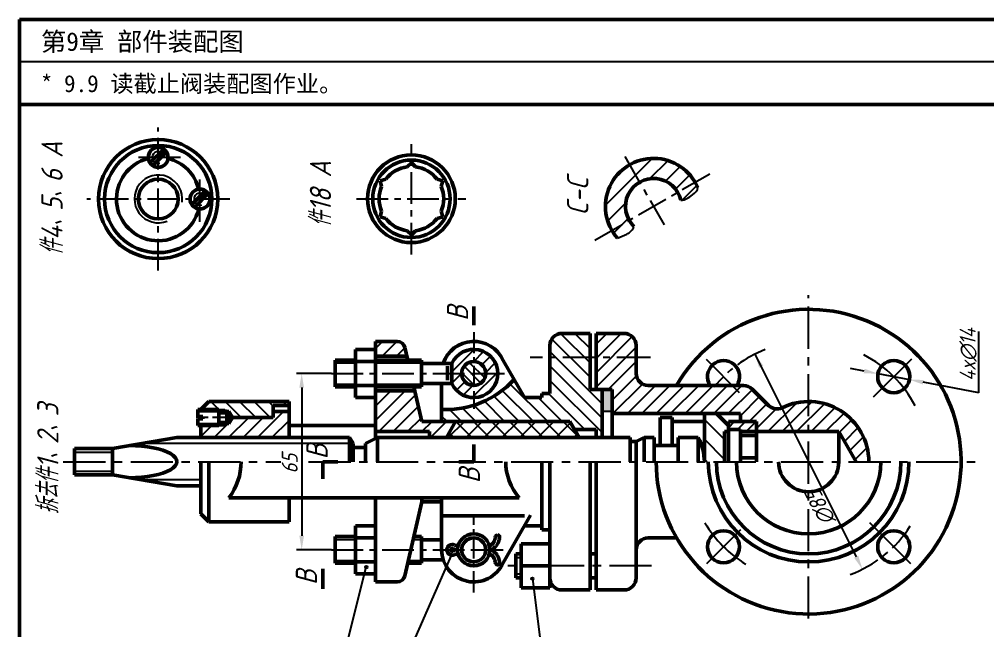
# Model space of a CAD drawing. Header units: millimetres. Extents: x 0 to 322, y 0 to 226.
# Drawn here: x 0 to 182.2, y 110.9 to 226 of the extents above; entities that cross this region are included whole.
import ezdxf

# ---------------------------------------------------------------- set-up
doc = ezdxf.new("R2010")
doc.units = ezdxf.units.MM
doc.header["$LTSCALE"] = 0.25
doc.linetypes.add('CENTER', pattern=[50.8, 31.75, -6.35, 6.35, -6.35])
doc.layers.add('点画线层', color=7, linetype='CENTER')
doc.layers.add('细实线层', color=7, linetype='Continuous')
doc.layers.add('粗实线层', color=7, linetype='Continuous', lineweight=50)
doc.styles.get("Standard").update_dxf_attribs({"font": 'gbeitc.shx', "height": 4, "bigfont": 'gbcbig.shx'})
doc.styles.add('宋体', font='SimSun.ttf', dxfattribs={"height": 3.5})
pattern_1 = [(45, (-14.4835, 294.016), (-1.35551, 1.35551), [])]
pattern_2 = [(135, (-14.4835, 294.016), (-1.35551, -1.35551), [])]

msp = doc.modelspace()

# ---------------------------------------------------------------- hatches: boundary and pattern name
at = {"layer": '粗实线层'}
msp.add_hatch(color=256, dxfattribs=at).paths.add_polyline_path([(109.63, 152.16), (111.51, 152.16), (111.51, 156.31), (109.63, 156.31)])
at = {"layer": '细实线层'}
h = msp.add_hatch(dxfattribs=at)
h.set_pattern_fill('ANSI31', color=256, scale=0.754717, style=0)
h.set_pattern_definition([(45, (-94.63, 355.5088), (-1.694388, 1.694388), [])])
edge = h.paths.add_edge_path()
edge.add_spline(control_points=[(112.51, 184.8), (113.08, 185.09), (114.3, 185.42), (115.45, 186.36), (115.62, 187)], knot_values=[0, 0, 0, 0, 1.906772, 3.886429, 3.886429, 3.886429, 3.886429], degree=3, periodic=0)
edge.add_arc((119.32, 190.77), 5.28, 210, 225.5396, ccw=False)
edge.add_line((114.75, 188.13), (111.48, 186.24))
edge.add_arc((119.32, 190.77), 9.06, 210, 221.2359)
h.paths.add_polyline_path([(116.68, 195.35), (114.8, 198.61, 0.414214), (111.48, 186.24), (114.75, 188.13, -0.414214)])
h.paths.add_polyline_path([(114.8, 198.61), (116.68, 195.35, -0.414214), (123.9, 193.41), (127.17, 195.3, 0.414214)])
edge = h.paths.add_edge_path()
edge.add_spline(control_points=[(124.47, 191.97), (125.26, 191.97), (126.42, 192.76), (127.65, 193.77), (127.65, 194.35)], knot_values=[0, 0, 0, 0, 2.378017, 4.093495, 4.093495, 4.093495, 4.093495], degree=3, periodic=0)
edge.add_arc((119.32, 190.77), 9.06, 23.2534, 30)
edge.add_line((127.17, 195.3), (123.9, 193.41))
edge.add_arc((119.32, 190.77), 5.28, 13.1483, 30, ccw=False)
h = msp.add_hatch(dxfattribs=at)
h.set_pattern_fill('ANSI31', color=256, scale=0.603774, angle=90, style=0)
h.set_pattern_definition(pattern_2)
h.paths.add_polyline_path([(107.36, 162.35), (99.81, 162.35), (99.81, 155.56), (98.31, 155.56), (98.31, 154.8), (95.02, 154.8), (93.06, 158.2, -0.225093), (79.44, 152.55), (79.44, 150.28), (103.59, 150.28), (104.46, 148.77), (108.49, 148.77), (108.49, 147.26), (109.63, 147.26), (109.63, 156.31), (107.36, 156.31)])
h.paths.add_polyline_path([(102.08, 166.88, 0.414214), (99.81, 164.62), (99.81, 162.35), (107.36, 162.35), (107.36, 166.88)])
h = msp.add_hatch(dxfattribs=at)
h.set_pattern_fill('ANSI31', color=256, scale=0.603774, style=0)
h.set_pattern_definition(pattern_1)
h.paths.add_polyline_path([(113.78, 166.88), (108.49, 166.88), (108.49, 162.35), (116.04, 162.35), (116.04, 164.62, 0.414214)])
h.paths.add_polyline_path([(134.15, 157.07), (118.31, 157.07, -0.414214), (116.04, 159.33), (116.04, 162.35), (108.49, 162.35), (108.49, 156.31), (111.51, 156.31), (111.51, 151.79), (135.66, 151.79), (135.66, 150.28), (138.68, 150.28), (138.68, 148.39), (142.83, 148.39)])
h.paths.add_polyline_path([(148.49, 154.05, 0.114409), (143.51, 152.89, -0.320617), (140.92, 153.33), (137.84, 156.41, 0.198912), (136.24, 157.07), (134.15, 157.07), (142.83, 148.39), (148.49, 148.39)])
h.paths.add_polyline_path([(148.49, 154.05), (148.49, 148.39), (154.15, 148.39), (156.5, 150.73, 0.198912)])
h.paths.add_polyline_path([(156.5, 150.73), (154.15, 148.39), (157.42, 142.73), (159.81, 142.73, 0.198912)])
h = msp.add_hatch(dxfattribs=at)
h.set_pattern_fill('ANSI31', color=256, scale=0.603774, style=0)
h.set_pattern_definition(pattern_1)
h.paths.add_polyline_path([(66.98, 165.37), (66.98, 162.6), (72.91, 162.6), (72.54, 164.2, 0.349242), (71.07, 165.37)])
h.paths.add_polyline_path([(66.98, 148.39), (77.17, 148.39), (77.17, 147.26), (80.34, 147.26), (82.08, 150.28), (75.75, 150.28), (74.42, 156.06), (66.98, 156.06)])
h = msp.add_hatch(dxfattribs=at)
h.set_pattern_fill('ANSI31', color=256, scale=0.483019, angle=360, style=0)
h.set_pattern_definition([(45, (245.5043, 15.8215), (-1.084408, 1.084408), [])])
h.paths.add_polyline_path([(85.48, 163.86), (85.48, 161.6, -0.414214), (87.74, 159.33), (90, 159.33, 0.414214)])
h.paths.add_polyline_path([(85.48, 157.07), (85.48, 154.8, 0.414214), (90, 159.33), (87.74, 159.33, -0.414214)])
h.paths.add_polyline_path([(81.36, 161.22), (81.36, 159.33), (83.21, 159.33, -0.414214), (85.48, 161.6), (85.48, 163.86, 0.293253)])
h.paths.add_polyline_path([(83.21, 159.33), (81.36, 159.33), (81.36, 157.45, 0.293253), (85.48, 154.8), (85.48, 157.07, -0.414214)], flags=17)
h = msp.add_hatch(dxfattribs=at)
h.set_pattern_fill('ANSI31', color=256, scale=0.377358, angle=90, style=0)
h.set_pattern_definition([(135, (245.5043, 15.8215), (-0.847194, -0.847194), [])])
edge = h.paths.add_edge_path()
edge.add_arc((85.48, 159.33), 2.26, 0, 360)
h = msp.add_hatch(dxfattribs=at)
h.set_pattern_fill('ANSI31', color=256, scale=0.603774, angle=90, style=0)
h.set_pattern_definition(pattern_2)
h.paths.add_polyline_path([(50.76, 154.05), (35.66, 154.05), (34.15, 152.54), (37.55, 152.54), (38.68, 152.54), (38.68, 152.16), (39.44, 152.16), (40.09, 151.03), (40.31, 151.03), (47.74, 151.03), (47.74, 153.3), (50.76, 153.3)])
h.paths.add_polyline_path([(38.68, 152.54), (37.55, 152.54), (37.55, 152.16), (38.68, 152.16)], flags=17)
h = msp.add_hatch(dxfattribs=at)
h.set_pattern_fill('ANSI31', color=256, scale=0.603774, style=0)
h.set_pattern_definition(pattern_1)
h.paths.add_polyline_path([(50.76, 147.26), (50.76, 152.16), (47.74, 152.16), (47.74, 151.03), (40.09, 151.03), (39.44, 149.9), (38.68, 149.9), (38.68, 149.52), (37.55, 149.52), (34.15, 149.52), (34.15, 147.26)])
h = msp.add_hatch(dxfattribs=at)
h.set_pattern_fill('ANSI31', color=256, scale=0.830189, angle=90, style=0)
h.set_pattern_definition([(135, (-14.4835, 294.016), (-1.863827, -1.863827), [])])
h.paths.add_polyline_path([(133.4, 149.52), (131.14, 151.79), (128.87, 151.79), (128.87, 142.73), (132.65, 142.73), (132.65, 148.39), (133.4, 148.39)])
h = msp.add_hatch(dxfattribs=at)
h.set_pattern_fill('ANSI37', color=256, scale=0.75, angle=90, style=0)
h.set_pattern_definition([(135, (322, -322), (-1.683798, -1.683798), []), (225, (322, -322), (1.683798, -1.683798), [])])
h.paths.add_polyline_path([(82.08, 150.28), (80.34, 147.26), (105.33, 147.26), (103.59, 150.28)])
h = msp.add_hatch(dxfattribs=at)
h.set_pattern_fill('ANSI31', color=256, scale=0.45283, style=0)
h.set_pattern_definition([(45, (-14.4835, 294.0159), (-1.016633, 1.016633), [])])
h.paths.add_polyline_path([(138.68, 150.28), (133.4, 150.28), (133.4, 148.77), (135.66, 148.77), (135.66, 148.39), (138.68, 148.39)])
h = msp.add_hatch(color=256, dxfattribs=at)
edge = h.paths.add_edge_path()
edge.add_arc((65.27, 122.87), 0.226, 0, 360)
h = msp.add_hatch(color=256, dxfattribs=at)
edge = h.paths.add_edge_path()
edge.add_arc((96.52, 120.71), 0.226, 0, 360)

# ---------------------------------------------------------------- linework, layer by layer
at = {"lineweight": 50}
for p, q in [((322, 226), (0, 226)), ((0, 226), (0, 0)), ((322, 210), (0, 210))]:
    msp.add_line(p, q, dxfattribs=at)
for p, q in [((322, 218), (0, 218)), ((111.51, 152.16), (109.63, 152.16)), ((135.66, 150.28), (135.66, 151.79)), ((103.59, 150.28), (75.75, 150.28)), ((103.59, 150.28), (104.46, 148.77)), ((138.68, 150.28), (135.66, 150.28)), ((138.68, 142.73), (138.68, 150.28)), ((135.66, 142.73), (135.66, 148.77)), ((135.66, 142.73), (135.66, 148.77)), ((138.68, 148.39), (154.15, 148.39))]:
    msp.add_line(p, q)
at = {"layer": '点画线层', "ltscale": 0.75}
for p, q in [((26.12, 178.71), (26.12, 205.63)), ((73.76, 181.73), (73.76, 202.49)), ((113.91, 200.15), (121.31, 187.32)), ((129.88, 196.87), (108.25, 184.38)), ((39.58, 192.17), (12.67, 192.17)), ((63.42, 192.22), (83.98, 192.22)), ((58.75, 159.33), (85.48, 159.33)), ((85.48, 159.33), (91.25, 159.33)), ((58.75, 126.13), (85.48, 126.13)), ((85.48, 126.13), (91.02, 126.13))]:
    msp.add_line(p, q, dxfattribs=at)
at = {"layer": '点画线层'}
for p, q in [((30.33, 200.02), (22.26, 200.02)), ((33.98, 187.89), (33.98, 196.21)), ((148.49, 113.18), (148.49, 174.08)), ((8.25, 142.73), (49.19, 142.73)), ((54.41, 142.73), (181.21, 142.73)), ((118.96, 123.11), (91.88, 123.11))]:
    msp.add_line(p, q, dxfattribs=at)
at = {"layer": '点画线层', "ltscale": 0.5}
for p, q in [((85.48, 167.14), (85.48, 152.65)), ((40.31, 151.03), (33.26, 151.03)), ((40.31, 151.03), (33.59, 151.03)), ((85.48, 118.13), (85.48, 132.81))]:
    msp.add_line(p, q, dxfattribs=at)
at = {"layer": '点画线层', "ltscale": 0.8}
msp.add_line((118.73, 162.35), (96.12, 162.35), dxfattribs=at)
at = {"layer": '点画线层', "ltscale": 0.75}
for start, end in [(111.2213, 141.6699), (290.1341, 327.6779)]:
    msp.add_arc((148.49, 142.73), 22.64, start, end, dxfattribs=at)
at = {"layer": '粗实线层'}
for p, q in [((24.57, 198.99), (27.16, 201.58)), ((25.09, 198.46), (27.68, 201.05)), ((73.76, 199.02), (72.99, 198.24)), ((73.76, 199.02), (74.54, 198.24)), ((67.88, 195.62), (68.94, 195.9)), ((67.88, 195.62), (68.16, 194.56)), ((79.65, 195.62), (78.58, 195.9)), ((79.65, 195.62), (79.36, 194.56)), ((32.42, 191.14), (35.01, 193.73)), ((32.94, 190.61), (35.53, 193.2)), ((67.88, 188.82), (68.16, 189.89)), ((79.65, 188.82), (79.36, 189.89)), ((67.88, 188.82), (68.94, 188.54)), ((79.65, 188.82), (78.58, 188.54)), ((73.76, 185.43), (72.99, 186.21)), ((73.76, 185.43), (74.54, 186.21)), ((85.48, 168.41), (85.48, 171.93)), ((102.08, 166.88), (107.36, 166.88)), ((107.36, 156.31), (107.36, 166.88)), ((113.78, 166.88), (108.49, 166.88)), ((108.49, 166.88), (108.49, 156.31)), ((66.98, 147.07), (66.98, 165.37)), ((66.98, 165.37), (71.07, 165.37)), ((72.54, 164.2), (73.08, 161.85)), ((99.81, 155.56), (99.81, 164.62)), ((116.04, 159.33), (116.04, 164.62)), ((63.21, 163.86), (63.21, 154.8)), ((63.21, 163.86), (66.98, 163.86)), ((59.44, 156.82), (59.44, 161.85)), ((63.21, 161.6), (66.98, 161.6)), ((75.66, 161.85), (75.66, 156.82)), ((81.36, 161.22), (75.66, 161.22)), ((80.55, 160.68), (80.55, 158.1)), ((81.36, 161.22), (81.36, 157.45)), ((95.02, 154.8), (91, 161.78)), ((63.21, 157.07), (66.98, 157.07)), ((74.24, 156.82), (75.75, 150.28)), ((81.36, 157.45), (75.66, 157.45)), ((79.44, 157.45), (79.44, 150.28)), ((118.31, 157.07), (136.24, 157.07)), ((98.31, 154.8), (98.31, 155.56)), ((99.81, 155.56), (98.31, 155.56)), ((107.36, 156.31), (111.51, 156.31)), ((109.63, 147.26), (109.63, 156.31)), ((111.51, 147.26), (111.51, 156.31)), ((137.84, 156.41), (140.92, 153.33)), ((34.15, 152.54), (35.66, 154.05)), ((35.66, 154.05), (50.76, 154.05)), ((47.74, 153.3), (50.76, 153.3)), ((47.74, 153.3), (47.74, 151.03)), ((50.76, 154.05), (50.76, 147.26)), ((63.21, 154.8), (66.98, 154.8)), ((98.31, 154.8), (95.02, 154.8)), ((33.55, 152.54), (37.55, 152.54)), ((33.55, 152.54), (33.55, 151.26)), ((33.55, 151.26), (34.53, 151.26)), ((34.53, 151.26), (34.53, 150.8)), ((37.55, 152.54), (37.55, 149.52)), ((37.55, 152.16), (39.44, 152.16)), ((39.06, 151.94), (37.55, 151.94)), ((38.68, 152.54), (38.68, 151.94)), ((39.06, 151.94), (39.06, 150.13)), ((39.44, 152.16), (39.44, 149.9)), ((40.09, 151.03), (39.44, 152.16)), ((47.74, 152.16), (50.76, 152.16)), ((135.66, 151.79), (111.51, 151.79)), ((120.57, 151.79), (135.66, 151.79)), ((128.87, 142.73), (128.87, 151.79)), ((133.4, 149.52), (131.14, 151.79)), ((135.66, 151.79), (135.66, 150.28)), ((33.55, 150.8), (33.55, 149.52)), ((33.55, 150.8), (34.53, 150.8)), ((33.55, 149.52), (37.55, 149.52)), ((34.15, 149.52), (34.15, 147.26)), ((39.06, 150.13), (37.55, 150.13)), ((37.55, 149.9), (38.68, 149.9)), ((38.68, 150.13), (38.68, 149.52)), ((38.68, 149.9), (39.44, 149.9)), ((39.44, 149.9), (40.09, 151.03)), ((40.09, 151.03), (47.74, 151.03)), ((50.76, 149.52), (66.98, 149.52)), ((103.59, 150.28), (75.75, 150.28)), ((82.08, 150.28), (80.34, 147.26)), ((103.59, 150.28), (105.33, 147.26)), ((120.57, 145.75), (120.57, 151.03)), ((120.57, 151.03), (122.83, 151.03)), ((122.83, 145.75), (122.83, 151.03)), ((122.83, 150.28), (128.87, 150.28)), ((133.4, 142.73), (133.4, 150.28)), ((138.68, 150.28), (133.4, 150.28)), ((133.4, 150.28), (135.66, 150.28)), ((138.68, 142.73), (138.68, 150.28)), ((66.98, 148.39), (77.17, 148.39)), ((77.17, 147.26), (77.17, 148.39)), ((108.49, 148.77), (104.46, 148.77)), ((108.49, 147.26), (108.49, 148.77)), ((132.65, 148.39), (132.65, 142.73)), ((132.65, 148.39), (133.4, 148.39)), ((135.66, 148.77), (133.4, 148.77)), ((135.66, 148.77), (135.66, 142.73)), ((135.66, 148.39), (154.15, 148.39)), ((135.66, 147.63), (138.68, 147.63)), ((154.15, 142.73), (154.15, 148.39)), ((154.15, 148.39), (157.42, 142.73)), ((17.55, 145.22), (29.63, 147.26)), ((62.08, 147.26), (29.63, 147.26)), ((62.08, 147.26), (62.08, 142.73)), ((62.08, 147.26), (62.83, 146.13)), ((62.83, 146.13), (62.83, 142.73)), ((65.1, 146.13), (67.36, 147.26)), ((65.1, 146.13), (65.1, 142.73)), ((67.36, 147.26), (67.36, 142.73)), ((67.36, 147.26), (114.91, 147.26)), ((85.48, 142.73), (85.48, 145.97)), ((114.91, 147.26), (114.91, 142.73)), ((114.91, 146.5), (116.04, 146.5)), ((116.04, 146.5), (117.55, 147.26)), ((116.04, 146.5), (116.04, 142.73)), ((117.55, 147.26), (119.44, 147.26)), ((117.55, 147.26), (117.55, 142.73)), ((119.44, 147.26), (119.44, 142.73)), ((119.44, 145.75), (123.97, 145.75)), ((123.97, 147.26), (127.74, 147.26)), ((123.97, 147.26), (123.97, 142.73)), ((127.74, 142.73), (127.74, 147.26)), ((10.38, 145.22), (10.38, 142.73)), ((10.38, 145.22), (17.55, 145.22)), ((17.55, 145.22), (17.55, 142.73)), ((65.1, 145.37), (62.83, 145.37)), ((10.38, 140.24), (10.38, 142.73)), ((17.55, 140.24), (17.55, 142.73)), ((34.15, 132.92), (34.15, 142.73)), ((35.66, 131.41), (35.66, 142.73)), ((57.1, 139.49), (57.1, 142.73)), ((57.1, 142.73), (59.92, 142.73)), ((82.66, 142.73), (85.48, 142.73)), ((98.31, 129.9), (98.31, 142.73)), ((99.81, 118.96), (99.81, 142.73)), ((107.36, 118.58), (107.36, 142.73)), ((108.49, 142.73), (108.49, 118.58)), ((116.04, 120.84), (116.04, 142.73)), ((135.66, 143.48), (138.68, 143.48)), ((10.38, 140.24), (17.55, 140.24)), ((17.55, 140.24), (29.63, 138.2)), ((34.15, 138.2), (29.63, 138.2)), ((39.44, 135.94), (94.01, 135.94)), ((50.76, 131.41), (50.76, 135.94)), ((66.98, 120.09), (66.98, 135.94)), ((72.54, 121.26), (75.75, 135.18)), ((75.75, 135.18), (75.75, 135.94)), ((79.44, 135.18), (75.75, 135.18)), ((79.44, 126.13), (79.44, 135.94)), ((34.15, 132.92), (35.66, 131.41)), ((35.66, 131.41), (50.76, 131.41)), ((79.44, 132.51), (95.02, 132.51)), ((96.19, 132.68), (91, 123.68)), ((63.21, 130.65), (63.21, 121.6)), ((63.21, 130.65), (66.98, 130.65)), ((98.31, 130.65), (95.02, 130.65)), ((99.81, 129.9), (98.31, 129.9)), ((59.44, 123.61), (59.44, 128.64)), ((63.21, 128.39), (66.98, 128.39)), ((75.66, 128.64), (75.66, 123.61)), ((79.44, 128.01), (75.66, 128.01)), ((89.97, 128.94), (89.94, 128.94)), ((118.31, 128.39), (123.66, 128.39)), ((82.46, 126.13), (81.96, 126.13)), ((82.4, 126.91), (82.56, 126.91)), ((94.38, 127.26), (94.38, 118.96)), ((99.81, 127.26), (94.38, 127.26)), ((79.74, 124.24), (75.66, 124.24)), ((82.4, 125.34), (82.56, 125.34)), ((93.4, 125.37), (93.4, 120.84)), ((94.38, 125.37), (93.4, 125.37)), ((108.49, 125.37), (107.36, 125.37)), ((57.1, 118.81), (57.1, 122.56)), ((63.21, 123.86), (66.98, 123.86)), ((94.38, 123.11), (99.81, 123.11)), ((63.21, 121.6), (66.98, 121.6)), ((94.38, 120.84), (93.4, 120.84)), ((108.49, 120.84), (107.36, 120.84)), ((66.98, 120.09), (71.07, 120.09)), ((99.81, 118.96), (94.38, 118.96)), ((102.08, 118.58), (107.36, 118.58)), ((108.49, 118.58), (113.78, 118.58))]:
    msp.add_line(p, q, dxfattribs=at)
at = {"layer": '粗实线层', "ltscale": 0.5}
for p, q in [((66.98, 162.6), (72.91, 162.6)), ((59.44, 161.85), (63.21, 161.85)), ((66.98, 161.85), (75.66, 161.85)), ((59.44, 156.82), (63.21, 156.82)), ((66.98, 156.82), (75.66, 156.82)), ((66.98, 156.06), (74.42, 156.06)), ((59.44, 128.64), (63.21, 128.64)), ((74.24, 128.64), (75.66, 128.64)), ((59.44, 123.61), (63.21, 123.61)), ((73.08, 123.61), (75.66, 123.61))]:
    msp.add_line(p, q, dxfattribs=at)
at = {"layer": '粗实线层'}
for centre, radius in [((26.12, 192.17), 11.21), ((26.12, 192.17), 10.09), ((26.12, 200.02), 1.87), ((73.76, 192.22), 8.25), ((73.76, 192.22), 7.28), ((26.12, 192.17), 3.74), ((33.98, 192.17), 1.87), ((85.48, 159.33), 2.26), ((164.5, 158.74), 3.02), ((132.48, 126.72), 3.02), ((164.5, 126.72), 3.02), ((85.48, 126.13), 3.02), ((85.48, 126.13), 2.26), ((85.48, 126.13), 2.26)]:
    msp.add_circle(centre, radius, dxfattribs=at)
for centre, radius, start, end in [((26.12, 192.17), 7.85, 103.6743, 346.3257), ((26.12, 192.17), 7.85, 13.6743, 76.3257), ((119.32, 190.77), 9.06, 23.2534, 221.2359), ((73.76, 192.22), 6.07, 97.369, 142.631), ((73.76, 192.22), 6.07, 37.369, 82.631), ((119.32, 190.77), 5.28, 13.1483, 225.5396), ((73.76, 192.22), 6.07, 157.369, 202.631), ((73.76, 192.22), 6.07, 337.369, 22.631), ((73.76, 192.22), 6.07, 217.369, 262.631), ((73.76, 192.22), 6.07, 277.369, 322.631), ((148.49, 142.73), 28.68, 180, 150), ((102.08, 164.62), 2.26, 90, 180), ((113.78, 164.62), 2.26, 0, 90), ((71.07, 163.86), 1.51, 12.9946, 90), ((85.48, 159.33), 6.04, 23.8851, 161.79), ((85.48, 159.33), 4.53, 204.6243, 155.3757), ((132.48, 158.74), 3.02, 326.4062, 213.5938), ((118.31, 159.33), 2.26, 180, 270), ((80.3, 169.74), 17.21, 267.1272, 317.8689), ((136.24, 154.8), 2.26, 45, 90), ((142.52, 154.93), 2.26, 225, 296.107), ((148.49, 142.73), 11.32, 0, 116.107), ((119.25, 142.73), 9.62, 0, 28.0725), ((30.48, 142.73), 11.24, 322.8214, 0), ((101.99, 142.73), 10.48, 180, 220.401), ((148.49, 142.73), 18.87, 180, 0), ((148.49, 142.73), 17.36, 180, 0), ((148.49, 142.73), 13.58, 180, 0), ((148.49, 142.73), 5.66, 180, 0), ((89.94, 128.57), 0.377, 90, 171.2634), ((89.97, 128.57), 0.377, 351.3024, 90), ((118.31, 126.13), 2.26, 90, 180), ((85.48, 126.13), 6.04, 180, 336.1149), ((81.96, 126.5), 0.377, 217.9126, 270), ((81.96, 125.75), 0.377, 90, 142.0874), ((82.4, 128.04), 1.13, 243.6841, 270), ((82.4, 124.21), 1.13, 90, 116.3159), ((89.94, 123.68), 0.377, 188.7366, 270), ((89.97, 123.68), 0.377, 270, 8.6976), ((71.07, 121.6), 1.51, 270, 347.0054), ((102.08, 120.84), 2.26, 180, 270), ((113.78, 120.84), 2.26, 270, 0)]:
    msp.add_arc(centre, radius, start, end, dxfattribs=at)
for centre, major_axis, ratio, start_param, end_param in [((20.68, 142.73), (8.94, 0), 0.3375, 4.712389, 7.853982), ((81.44, 126.1), (-0.728, 0.728), 1, 5.038488, 7.032155), ((81.44, 126.1), (-0.195, 0.195), 1, 4.58869, 7.032155)]:
    msp.add_ellipse(centre, major_axis=major_axis, ratio=ratio, start_param=start_param, end_param=end_param, dxfattribs=at)
at = {"layer": '粗实线层', "extrusion": (0, 0, -1)}
for major_axis, start_param in [((-0.728, -0.728), 5.038488), ((-0.195, -0.195), 4.58869)]:
    msp.add_ellipse((81.44, 126.15), major_axis=major_axis, ratio=1, start_param=start_param, end_param=7.032155, dxfattribs=at)
at = {"layer": '粗实线层'}
for points, knots in [([(88.39, 126.91), (88.61, 126.98), (89.09, 127.23), (89.44, 127.92), (89.53, 128.41), (89.57, 128.62)], [0, 0, 0, 0, 0.936014, 2.051963, 2.910387, 2.910387, 2.910387, 2.910387]), ([(88.49, 126.13), (88.8, 126.21), (88.96, 126.28), (89.28, 126.46), (89.43, 126.57), (89.7, 126.84), (89.81, 126.99), (89.99, 127.29), (90.06, 127.44), (90.24, 127.92), (90.3, 128.23), (90.35, 128.51)], [0, 0, 0, 0, 0.485993, 0.485993, 0.951791, 0.951791, 1.417588, 1.417588, 1.883385, 1.883385, 2.917092, 2.917092, 2.917092, 2.917092]), ([(88.49, 126.13), (88.8, 126.04), (88.96, 125.97), (89.28, 125.79), (89.43, 125.68), (89.7, 125.41), (89.81, 125.26), (89.99, 124.96), (90.06, 124.81), (90.24, 124.33), (90.3, 124.02), (90.35, 123.74)], [0, 0, 0, 0, 0.485993, 0.485993, 0.951791, 0.951791, 1.417588, 1.417588, 1.883385, 1.883385, 2.917092, 2.917092, 2.917092, 2.917092]), ([(88.39, 125.34), (88.61, 125.27), (89.09, 125.02), (89.44, 124.33), (89.53, 123.84), (89.57, 123.63)], [0, 0, 0, 0, 0.936014, 2.051963, 2.910387, 2.910387, 2.910387, 2.910387])]:
    msp.add_open_spline(points, degree=3, knots=knots, dxfattribs=at)
at = {"layer": '细实线层'}
for p, q in [((180.54, 155.71), (180.54, 167.25)), ((138.37, 162.98), (157.43, 124.84)), ((129.2, 162.02), (135.45, 155.78)), ((160.71, 154.95), (167.89, 162.12)), ((58.75, 159.33), (52.17, 159.33)), ((158.94, 159.79), (156.35, 160.28)), ((161.54, 159.3), (167.47, 158.18)), ((53.12, 156.69), (53.12, 128.77)), ((180.54, 155.71), (170.07, 157.69)), ((33.55, 152.16), (37.55, 152.16)), ((37.55, 152.54), (38.68, 152.54)), ((33.55, 149.9), (37.55, 149.9)), ((37.55, 149.52), (38.68, 149.52)), ((62.83, 146.13), (22.92, 146.13)), ((10.38, 144.5), (17.55, 144.5)), ((10.38, 140.95), (17.55, 140.95)), ((34.15, 139.33), (22.92, 139.33)), ((159.93, 131.29), (167.66, 123.57)), ((129.32, 123.55), (135.73, 129.97)), ((58.75, 126.13), (52.17, 126.13)), ((73.68, 107.62), (81.49, 125.51)), ((94.38, 124.64), (93.4, 124.64)), ((61.44, 107.62), (65.27, 122.87)), ((94.38, 121.57), (93.4, 121.57)), ((96.52, 120.71), (98.16, 107.62))]:
    msp.add_line(p, q, dxfattribs=at)
at = {"layer": '细实线层', "ltscale": 0.5}
for p, q in [((59.44, 161.32), (63.21, 161.32)), ((66.98, 161.32), (75.66, 161.32)), ((59.44, 157.35), (63.21, 157.35)), ((66.98, 157.35), (75.66, 157.35)), ((59.44, 128.11), (63.21, 128.11)), ((74.12, 128.11), (75.66, 128.11)), ((59.44, 124.14), (63.21, 124.14)), ((73.2, 124.14), (75.66, 124.14))]:
    msp.add_line(p, q, dxfattribs=at)
at = {"layer": '细实线层'}
for centre in [(65.27, 122.87), (96.52, 120.71)]:
    msp.add_circle(centre, 0.226, dxfattribs=at)
for centre, radius, start, end in [((26.12, 200.02), 1.12, 0.1045, 286.4), ((26.15, 192.19), 4.5, 352.5258, 291.8547), ((33.98, 192.17), 1.12, 0.1045, 288.7046), ((148.49, 142.73), 22.64, 27.6533, 62.6572), ((148.49, 142.73), 22.64, 210.5324, 238.5896)]:
    msp.add_arc(centre, radius, start, end, dxfattribs=at)
for points, start_tangent, end_tangent in [([(124.47, 191.97), (126.63, 192.96), (127.65, 194.35)], (1, 0), (0, 1)), ([(112.51, 184.8), (114.26, 185.56), (115.62, 187)], (0.889455, 0.457023), (0.271111, 0.962548))]:
    msp.add_spline(points, degree=3, dxfattribs=dict(at, start_tangent=start_tangent, end_tangent=end_tangent))
for points in [[(139.95, 160.82), (139.16, 160.42), (138.37, 162.98)], [(52.68, 156.69), (53.56, 156.69), (53.12, 159.33)], [(159.02, 160.22), (158.86, 159.36), (161.54, 159.3)], [(170.15, 158.12), (169.98, 157.26), (167.47, 158.18)], [(52.68, 128.77), (53.56, 128.77), (53.12, 126.13)], [(157.04, 124.64), (157.83, 125.04), (158.61, 122.48)]]:
    msp.add_solid(points, dxfattribs=at)

# ---------------------------------------------------------------- texts
at = {"style": '宋体'}
for s, height, p in [('第9章 部件装配图', 3.5, (4.05, 220.07)), ('* 9.9 读截止阀装配图作业。', 3.2, (4.05, 212.3))]:
    msp.add_text(s, height=height, dxfattribs=at).set_placement(p)
at = {"layer": '细实线层'}
for s, height, rotation, p in [('件4、5、6 A', 4, 90, (8.14, 181.6)), ('件18 A', 4, 90, (58.65, 186.91)), ('C-C', 4, 90, (107.03, 189.03)), ('B', 4, 90, (84.43, 169.24)), ('4x∅14', 3, 90, (179.92, 157.91)), ('拆去件1、2、3', 4, 90, (7.36, 132.81)), ('B', 4, 90, (58, 143.17)), ('65', 3, 90, (52.36, 140.5)), ('B', 4, 90, (86.65, 138.68)), ('∅85', 3, 116.5512, (153.56, 131.63)), ('B', 4, 90, (56, 119.52))]:
    msp.add_text(s, height=height, rotation=rotation, dxfattribs=at).set_placement(p)

doc.saveas('drawing.dxf')
